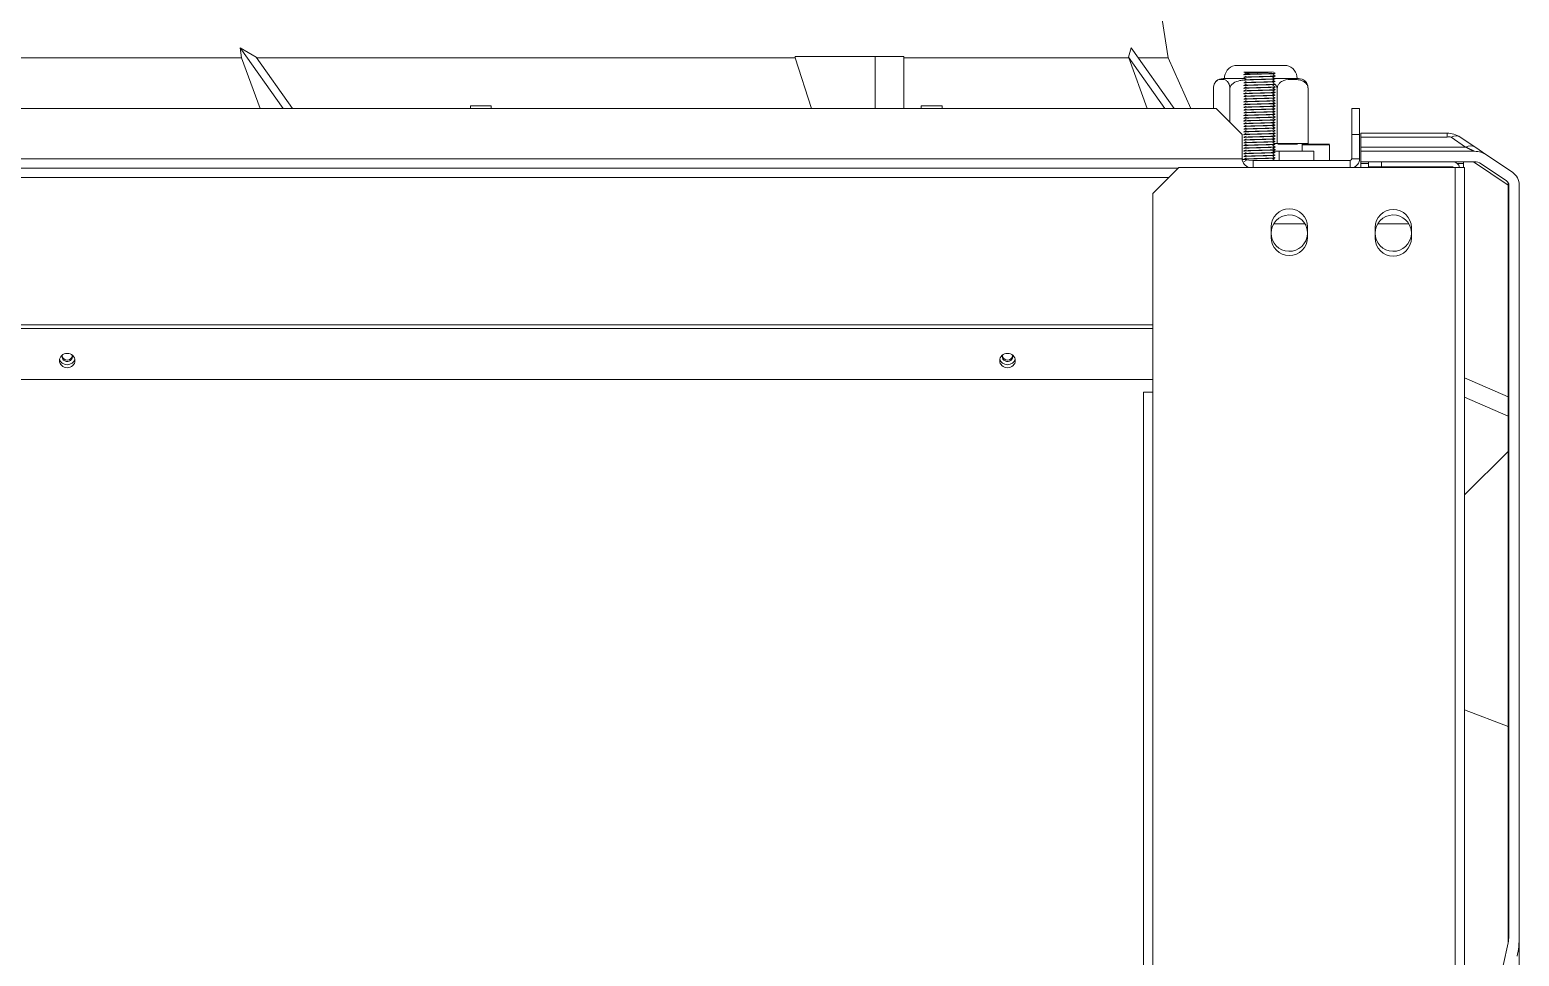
# Model space of a CAD drawing. Header units: millimetres. Extents: x 113490 to 142599, y -20467 to 115.
# Drawn here: x 138782 to 139355, y -6457 to -6100 of the extents above; entities that cross this region are included whole.
import ezdxf

# ---------------------------------------------------------------- set-up
doc = ezdxf.new("R2010")
doc.units = ezdxf.units.MM
doc.layers.add('DV2_0', color=7, linetype='Continuous')

msp = doc.modelspace()

# ---------------------------------------------------------------- linework, layer by layer
at = {"layer": 'DV2_0', "color": 7, "linetype": 'Continuous', "lineweight": 15}
for p, q in [((139219.84, -6110.72), (139216.04, -6085.69)), ((138863.18, -6110.72), (138637.9, -6110.72)), ((138862.69, -6106.81), (138868.78, -6110.43)), ((138862.69, -6106.81), (138863.18, -6110.72)), ((138879.21, -6130.18), (138862.69, -6106.81)), ((138863.18, -6110.72), (138870.38, -6130.18)), ((138882.75, -6130.18), (138868.78, -6110.43)), ((139076.29, -6110.72), (138868.82, -6110.72)), ((139076.24, -6110.18), (139076.29, -6110.72)), ((139076.24, -6110.18), (139107.07, -6110.18)), ((139076.29, -6110.72), (139082.59, -6130.18)), ((139107.07, -6110.18), (139118.09, -6110.18)), ((139107.07, -6110.18), (139107.07, -6130.18)), ((139118.09, -6110.18), (139118.09, -6130.18)), ((139204.69, -6110.72), (139118.09, -6110.72)), ((139204.66, -6110.43), (139205.64, -6106.81)), ((139204.69, -6110.72), (139204.66, -6110.43)), ((139204.66, -6110.43), (139218.62, -6130.18)), ((139211.84, -6130.18), (139204.69, -6110.72)), ((139205.64, -6106.81), (139222.16, -6130.18)), ((139219.84, -6110.72), (139208.4, -6110.72)), ((139228.6, -6130.18), (139219.84, -6110.72)), ((139245.54, -6113.68), (139265.54, -6113.68)), ((139249.04, -6116.17), (139249.44, -6116.4)), ((139249.04, -6117.16), (139249.04, -6117.21)), ((139259.96, -6116.18), (139249.07, -6116.18)), ((139249.44, -6116.4), (139249.9, -6116.66)), ((139261.03, -6116.63), (139260.17, -6116.13)), ((139261.03, -6117.68), (139260.17, -6117.18)), ((139261.04, -6117.73), (139261.04, -6117.68)), ((139237.32, -6122.68), (139237.32, -6130.18)), ((139241.04, -6118.68), (139249.64, -6118.68)), ((139243.64, -6122.68), (139243.64, -6135.43)), ((139249.04, -6118.21), (139249.04, -6118.26)), ((139249.91, -6118.75), (139249.04, -6119.25)), ((139249.04, -6119.26), (139249.04, -6119.31)), ((139249.04, -6120.31), (139249.04, -6120.36)), ((139249.04, -6121.36), (139249.04, -6121.41)), ((139249.04, -6122.41), (139249.04, -6122.46)), ((139249.91, -6122.95), (139249.04, -6123.45)), ((139249.04, -6123.46), (139249.04, -6123.51)), ((139260.17, -6119.29), (139261.03, -6118.79)), ((139260.17, -6120.34), (139261.03, -6119.84)), ((139261.03, -6120.83), (139260.17, -6120.33)), ((139261.03, -6121.88), (139260.17, -6121.38)), ((139260.98, -6118.68), (139270.04, -6118.68)), ((139261.04, -6118.78), (139261.04, -6118.73)), ((139261.04, -6119.83), (139261.04, -6119.78)), ((139261.04, -6120.88), (139261.04, -6120.83)), ((139261.04, -6121.93), (139261.04, -6121.88)), ((139261.04, -6122.98), (139261.04, -6122.93)), ((139261.86, -6122.68), (139261.86, -6143.68)), ((139273.76, -6122.68), (139273.76, -6143.68)), ((138951.27, -6129.18), (138959.27, -6129.18)), ((138951.27, -6129.18), (138951.27, -6130.18)), ((138959.27, -6130.18), (138959.27, -6129.18)), ((139124.84, -6129.18), (139132.84, -6129.18)), ((139124.84, -6129.18), (139124.84, -6130.18)), ((139132.84, -6130.18), (139132.84, -6129.18)), ((139249.91, -6124), (139249.04, -6124.5)), ((139249.04, -6124.51), (139249.04, -6124.56)), ((139249.04, -6125.56), (139249.04, -6125.61)), ((139249.04, -6126.61), (139249.04, -6126.66)), ((139249.91, -6127.15), (139249.04, -6127.65)), ((139249.04, -6127.66), (139249.04, -6127.71)), ((139249.91, -6128.2), (139249.04, -6128.7)), ((139249.04, -6128.71), (139249.04, -6128.76)), ((139260.17, -6125.59), (139261.03, -6125.09)), ((139261.04, -6126.08), (139260.17, -6125.58)), ((139260.17, -6126.64), (139261.03, -6126.14)), ((139261.04, -6124.03), (139261.04, -6123.98)), ((139261.04, -6125.08), (139261.04, -6125.03)), ((139261.04, -6126.13), (139261.04, -6126.08)), ((139261.04, -6127.18), (139261.04, -6127.13)), ((139261.04, -6128.23), (139261.04, -6128.18)), ((139261.04, -6129.28), (139261.04, -6129.23)), ((139238.39, -6130.18), (137247.81, -6130.18)), ((139248.39, -6140.18), (139238.39, -6130.18)), ((139249.04, -6129.76), (139249.04, -6129.81)), ((139249.04, -6130.81), (139249.04, -6130.86)), ((139249.91, -6131.35), (139249.04, -6131.85)), ((139249.04, -6131.86), (139249.04, -6131.91)), ((139249.91, -6132.4), (139249.04, -6132.9)), ((139249.04, -6132.91), (139249.04, -6132.96)), ((139249.04, -6133.96), (139249.04, -6134.01)), ((139249.04, -6135.01), (139249.04, -6135.06)), ((139261.04, -6130.28), (139260.17, -6129.78)), ((139261.03, -6131.33), (139260.17, -6130.83)), ((139260.17, -6132.94), (139261.03, -6132.44)), ((139260.17, -6133.99), (139261.03, -6133.49)), ((139261.03, -6134.48), (139260.17, -6133.98)), ((139261.03, -6135.53), (139260.17, -6135.03)), ((139261.04, -6130.33), (139261.04, -6130.28)), ((139261.04, -6131.38), (139261.04, -6131.33)), ((139261.04, -6132.43), (139261.04, -6132.38)), ((139261.04, -6133.48), (139261.04, -6133.43)), ((139261.04, -6134.53), (139261.04, -6134.48)), ((139290.54, -6130.18), (139293.54, -6130.18)), ((139290.54, -6140.18), (139290.54, -6130.18)), ((139293.54, -6130.18), (139293.54, -6140.18)), ((139248.39, -6149.58), (139248.39, -6140.18)), ((139249.04, -6136.06), (139249.04, -6136.11)), ((139249.91, -6136.6), (139249.04, -6137.1)), ((139249.04, -6137.11), (139249.04, -6137.16)), ((139249.04, -6138.16), (139249.04, -6138.21)), ((139249.04, -6139.21), (139249.04, -6139.26)), ((139249.04, -6140.26), (139249.04, -6140.31)), ((139249.91, -6140.8), (139249.04, -6141.3)), ((139261.03, -6138.68), (139260.17, -6138.18)), ((139261.03, -6139.73), (139260.17, -6139.23)), ((139260.17, -6140.29), (139261.03, -6139.79)), ((139260.17, -6141.34), (139261.03, -6140.84)), ((139261.04, -6135.58), (139261.04, -6135.53)), ((139261.04, -6136.63), (139261.04, -6136.58)), ((139261.04, -6137.68), (139261.04, -6137.63)), ((139261.04, -6138.73), (139261.04, -6138.68)), ((139261.04, -6139.78), (139261.04, -6139.73)), ((139261.04, -6140.83), (139261.04, -6140.78)), ((139290.54, -6140.18), (139290.54, -6149.58)), ((139293.54, -6140.18), (139290.54, -6140.18)), ((139293.54, -6140.18), (139293.54, -6149.58)), ((139294.04, -6139.68), (139327.29, -6139.68)), ((139294.04, -6139.68), (139294.04, -6141.18)), ((139249.04, -6141.31), (139249.04, -6141.36)), ((139249.91, -6141.85), (139249.04, -6142.35)), ((139249.04, -6142.36), (139249.04, -6142.41)), ((139249.04, -6143.41), (139249.04, -6143.46)), ((139249.04, -6144.46), (139249.04, -6144.51)), ((139249.91, -6145), (139249.04, -6145.5)), ((139249.04, -6145.51), (139249.04, -6145.56)), ((139249.91, -6146.05), (139249.04, -6146.55)), ((139249.04, -6146.56), (139249.04, -6146.61)), ((139261.04, -6143.93), (139260.17, -6143.43)), ((139262.64, -6146.68), (139260.34, -6146.68)), ((139261.86, -6143.68), (139260.6, -6143.68)), ((139261.04, -6141.88), (139261.04, -6141.83)), ((139261.04, -6142.93), (139261.04, -6142.88)), ((139261.04, -6143.98), (139261.04, -6143.93)), ((139261.04, -6145.03), (139261.04, -6144.98)), ((139261.04, -6146.08), (139261.04, -6146.03)), ((139273.76, -6143.68), (139261.86, -6143.68)), ((139276.01, -6146.68), (139262.64, -6146.68)), ((139262.64, -6150.18), (139262.64, -6146.68)), ((139271.54, -6146.68), (139271.54, -6143.68)), ((139282.04, -6143.99), (139271.54, -6143.89)), ((139282.04, -6144.16), (139271.54, -6144.16)), ((139276.01, -6150.18), (139276.01, -6146.68)), ((139282.04, -6150.18), (139282.04, -6144.16)), ((139294.04, -6145.05), (139294.04, -6141.18)), ((139294.04, -6145.05), (139294.04, -6146.68)), ((139294.04, -6146.68), (139337.8, -6146.68)), ((139294.04, -6150.68), (139294.04, -6146.68)), ((139332.32, -6141.22), (139337.91, -6144.99)), ((139337.91, -6144.99), (139342.58, -6148.14)), ((139249.04, -6147.61), (139249.04, -6147.66)), ((139249.04, -6148.66), (139249.04, -6148.71)), ((139249.91, -6149.2), (139249.04, -6149.7)), ((139249.04, -6149.71), (139249.04, -6149.76)), ((139249.91, -6150.25), (139249.04, -6150.75)), ((139252.62, -6152.97), (139252.62, -6150.18)), ((139252.62, -6150.18), (139289.94, -6150.18)), ((139260.17, -6147.64), (139261.03, -6147.14)), ((139261.04, -6148.13), (139260.17, -6147.63)), ((139260.17, -6148.69), (139261.03, -6148.19)), ((139261.03, -6149.18), (139260.17, -6148.68)), ((139261.04, -6147.13), (139261.04, -6147.08)), ((139261.04, -6148.18), (139261.04, -6148.13)), ((139261.04, -6149.23), (139261.04, -6149.18)), ((139289.94, -6152.97), (139289.94, -6150.18)), ((139294.04, -6150.68), (139337.8, -6150.68)), ((139294.04, -6151.33), (139294.04, -6150.68)), ((139294.04, -6152.97), (139294.04, -6151.33)), ((139297.04, -6152.68), (139297.04, -6150.68)), ((139302.04, -6150.68), (139302.04, -6152.68)), ((139333.59, -6152.97), (139333.59, -6150.68)), ((139340.35, -6151.46), (139350.16, -6158.07)), ((139342.58, -6148.14), (139352.39, -6154.76)), ((139223.82, -6153.18), (137206.24, -6153.18)), ((139214.03, -6162.97), (139224.03, -6152.97)), ((139224.03, -6152.97), (139330.43, -6152.97)), ((139302.04, -6152.68), (139297.04, -6152.68)), ((139302.04, -6152.68), (139329.44, -6152.68)), ((139330.43, -6152.97), (139334.03, -6152.97)), ((139334.03, -8325.97), (139334.03, -6152.97)), ((139214.03, -6239.37), (139214.03, -6162.97)), ((139351.04, -6159.73), (139351.04, -6448.75)), ((139355.04, -6159.73), (139355.04, -6448.75)), ((139272.57, -6174.63), (139260.51, -6174.63)), ((139312.57, -6174.63), (139300.51, -6174.63)), ((139259.53, -6175.78), (139259.53, -6179.78)), ((139273.53, -6179.78), (139273.53, -6175.78)), ((139299.53, -6176.04), (139299.53, -6180.04)), ((139313.53, -6180.04), (139313.53, -6176.04)), ((139214.03, -6234.47), (137216.03, -6234.47)), ((139210.43, -6239.37), (139210.43, -7287.37)), ((139214.03, -6239.37), (139210.43, -6239.37)), ((139350.77, -6248.58), (139350.84, -6241.13)), ((139334.03, -6278.9), (139350.74, -6262.18)), ((139334.03, -6278.9), (139350.74, -6262.18)), ((139350.96, -6261.86), (139350.74, -6262.19)), ((139355.04, -6448.75), (139355.04, -7230.65)), ((139350.77, -6451.33), (139334.03, -6526.32))]:
    msp.add_line(p, q, dxfattribs=at)
at = {"layer": 'DV2_0', "color": 7, "linetype": 'Continuous', "lineweight": 20}
for p, q in [((139327.29, -6141.18), (139327.29, -6139.68)), ((139294.04, -6141.18), (139327.29, -6141.18)), ((139334.42, -6145.05), (139294.04, -6145.05)), ((139328.83, -6141.28), (139334.42, -6145.05)), ((137237.81, -6149.58), (139248.39, -6149.58)), ((139290.54, -6149.58), (139293.54, -6149.58)), ((139297.04, -6151.33), (139294.04, -6151.33)), ((139333.59, -6151.33), (139331.16, -6151.33)), ((139333.56, -6150.75), (139333.46, -6150.68)), ((139350.84, -6159.73), (139337.41, -6150.68)), ((139220.22, -6156.78), (137209.84, -6156.78)), ((139330.43, -8325.97), (139330.43, -6152.97)), ((139351.04, -6159.73), (139350.84, -6159.73)), ((139350.84, -6241.13), (139350.84, -6159.73)), ((139214.03, -6213.46), (137216.03, -6213.46)), ((139214.03, -6214.85), (137216.03, -6214.85)), ((139334.03, -6233.89), (139350.84, -6241.13)), ((139214.03, -7287.37), (139214.03, -6239.37)), ((139350.77, -6248.58), (139334.03, -6241.37)), ((139351.04, -6241.13), (139350.84, -6241.13)), ((139350.77, -6262.15), (139350.77, -6248.58)), ((139350.74, -6368.07), (139350.74, -6262.18)), ((139334.03, -6361.61), (139350.74, -6368.07)), ((139350.74, -6451.45), (139350.74, -6368.07))]:
    msp.add_line(p, q, dxfattribs=at)
at = {"layer": 'DV2_0', "color": 7, "linetype": 'Continuous', "lineweight": 15}
for centre, radius, start, end in [((139246.54, -6118.58), 5, 101.52507, 181.15531), ((139264.54, -6118.58), 5, 358.84469, 78.47493), ((139241.04, -6122.68), 4, 90, 130.4154), ((139270.04, -6122.68), 4, 49.69034, 90), ((139327.29, -6148.68), 9, 56, 90), ((139327.29, -6148.68), 9, 56, 90), ((139263.44, -6491.18), 347.27, 88.96114, 90.22313), ((139337.8, -6155.23), 8.55, 56, 90), ((139289.94, -6149.58), 0.6, 270, 0), ((139289.94, -6149.58), 3.6, 289.66601, 0), ((139329.44, -6153.28), 2.6, 6.84742, 90), ((139337.8, -6155.23), 4.55, 56, 90), ((139329.44, -6153.28), 0.6, 31.10744, 90), ((139349.04, -6159.73), 2, 0, 56), ((139349.04, -6159.73), 6, 0, 56), ((139266.53, -6175.78), 7, 0, 180), ((139306.53, -6176.04), 7, 0, 180), ((139266.54, -6178.18), 7, 3.06295, 356.93705), ((139306.54, -6178.18), 7, 3.06327, 356.93673), ((139266.53, -6179.78), 7, 180, 0), ((139306.53, -6180.04), 7, 180, 0), ((139350.04, -6261.47), 1, 315, 0), ((139350.04, -6261.47), 1, 348.99228, 0.00094)]:
    msp.add_arc(centre, radius, start, end, dxfattribs=at)
at = {"layer": 'DV2_0', "color": 7, "linetype": 'Continuous', "lineweight": 20}
msp.add_arc((139327.9, -6143.74), 2.63, 69.32869, 103.48784, dxfattribs=at)
at = {"layer": 'DV2_0', "color": 7, "linetype": 'Continuous', "lineweight": 15}
for centre, major_axis, ratio, start_param, end_param in [((139328.83, -6146.39), (-3.49, -5.17), 0.624033, 3.141593, 3.965842), ((139334.42, -6150.16), (-3.49, -5.17), 0.624033, 3.141593, 3.965842), ((139252.62, -6149.58), (4.23, 0), 0.141883, 3.141593, 4.712389), ((139252.62, -6149.58), (4.23, 0), 0.8513, 3.141593, 4.369152), ((138796.04, -6226.07), (3, 0), 0.922201, 3.352827, 6.071951), ((138796.04, -6225.74), (2, 0), 0.922201, 2.791629, 6.283185), ((138796.04, -6225.2), (2, 0), 0.922201, 3.288892, 6.135886), ((138796.04, -6225.74), (2, 0), 0.922201, 0, 0.343187), ((139158.04, -6226.07), (3, 0), 0.922201, 3.352827, 6.071951), ((139158.04, -6225.74), (2, 0), 0.922201, 2.791629, 6.283185), ((139158.04, -6225.2), (2, 0), 0.922201, 3.288892, 6.135886), ((139158.04, -6225.74), (2, 0), 0.922201, 0, 0.343187), ((139349.04, -6448.75), (0, -5.17), 0.386711, 1.047198, 1.570796), ((139349.04, -6448.75), (0, -15.52), 0.386711, 1.047198, 1.570796)]:
    msp.add_ellipse(centre, major_axis=major_axis, ratio=ratio, start_param=start_param, end_param=end_param, dxfattribs=at)
at = {"layer": 'DV2_0', "color": 7, "linetype": 'Continuous', "lineweight": 20}
for centre, major_axis, ratio, start_param, end_param in [((139349.04, -6159.73), (1.12, 1.66), 0.862822, 5.239454, 6.283185), ((139349.04, -6248.19), (2, 0), 0.386711, 5.759587, 6.283185), ((139350.04, -6368.35), (-1, 0), 0.386711, 3.141593, 3.926991)]:
    msp.add_ellipse(centre, major_axis=major_axis, ratio=ratio, start_param=start_param, end_param=end_param, dxfattribs=at)
at = {"layer": 'DV2_0', "color": 7, "linetype": 'Continuous', "lineweight": 15}
for centre in [(138796.04, -6227.23), (139158.04, -6227.23)]:
    msp.add_ellipse(centre, major_axis=(3, 0), ratio=0.922201, dxfattribs=at)
for points, weights, knots in [([(139249.05, -6117.22), (139248.88, -6117.13), (139251.39, -6117.05), (139254.14, -6116.97), (139257.34, -6116.88), (139260.54, -6116.79), (139260.99, -6116.7), (139261.01, -6116.7), (139261.03, -6116.69)], [0.981023741869, 0.876301769548, 1, 0.866025403784, 1, 0.866025403784, 1, 0.991068440336, 0.983327744616], [0.97307593, 0.97307593, 0.97307593, 0.97727273, 0.97727273, 0.98181818, 0.98181818, 0.98636364, 0.98636364, 0.98666666, 0.98666666, 0.98666666]), ([(139249.05, -6118.27), (139248.82, -6118.19), (139251.39, -6118.1), (139254.14, -6118.02), (139257.34, -6117.93), (139260.54, -6117.84), (139260.99, -6117.75), (139261.02, -6117.75), (139261.03, -6117.74)], [0.985354788078, 0.873799063844, 1, 0.866025403784, 1, 0.866025403784, 1, 0.989077344865, 0.979935689988], [0.94571829, 0.94571829, 0.94571829, 0.95, 0.95, 0.95454545, 0.95454545, 0.95909091, 0.95909091, 0.95946149, 0.95946149, 0.95946149]), ([(139249.05, -6117.15), (139249.22, -6117.07), (139251.39, -6117), (139254.14, -6116.92), (139257.34, -6116.83), (139260.54, -6116.74), (139260.99, -6116.65), (139261.05, -6116.64), (139261.03, -6116.63)], [0.958733248429, 0.891504269997, 1, 0.866025403784, 1, 0.866025403784, 1, 0.978064350667, 0.963311745362], [0.97557799, 0.97557799, 0.97557799, 0.979166, 0.979166, 0.98359662, 0.98359662, 0.98802723, 0.98802723, 0.98875266, 0.98875266, 0.98875266]), ([(139249.05, -6118.2), (139249.19, -6118.12), (139251.39, -6118.05), (139254.14, -6117.97), (139257.34, -6117.88), (139260.54, -6117.79), (139260.99, -6117.7), (139261.06, -6117.69), (139261.03, -6117.68)], [0.960741831868, 0.889913983861, 1, 0.866025403784, 1, 0.866025403784, 1, 0.975613279452, 0.96010454258], [0.9489417, 0.9489417, 0.9489417, 0.95258231, 0.95258231, 0.95701293, 0.95701293, 0.96144354, 0.96144354, 0.96225002, 0.96225002, 0.96225002]), ([(139249.91, -6116.67), (139249.78, -6116.58), (139251.91, -6116.5), (139254.27, -6116.42), (139257, -6116.33), (139259.26, -6116.26), (139259.96, -6116.18)], [0.979709491335, 0.877083355793, 1, 0.866025403784, 1, 0.886847543423, 0.964828014894], [0.98760552, 0.98760552, 0.98760552, 0.99172257, 0.99172257, 0.99621, 0.99621, 1, 1, 1]), ([(139249.04, -6119.25), (139249.14, -6119.18), (139251.39, -6119.1), (139254.14, -6119.02), (139257.34, -6118.93), (139260.54, -6118.84), (139260.99, -6118.75), (139261.06, -6118.74), (139261.03, -6118.72)], [0.96362077099, 0.887731890844, 1, 0.866025403784, 1, 0.866025403784, 1, 0.975275627341, 0.959676784755], [0.92228585, 0.92228585, 0.92228585, 0.92599862, 0.92599862, 0.93042923, 0.93042923, 0.93485985, 0.93485985, 0.9356775, 0.9356775, 0.9356775]), ([(139249.04, -6120.3), (139249.18, -6120.22), (139251.39, -6120.15), (139254.14, -6120.07), (139257.34, -6119.98), (139260.54, -6119.89), (139260.99, -6119.8), (139261.05, -6119.79), (139261.03, -6119.78)], [0.96099101927, 0.889720763997, 1, 0.866025403784, 1, 0.866025403784, 1, 0.978249308897, 0.963561039728], [0.89576793, 0.89576793, 0.89576793, 0.89941493, 0.89941493, 0.90384554, 0.90384554, 0.90827616, 0.90827616, 0.90899546, 0.90899546, 0.90899546]), ([(139249.05, -6120.37), (139248.86, -6120.29), (139251.39, -6120.2), (139254.14, -6120.12), (139257.34, -6120.03), (139260.54, -6119.94), (139260.99, -6119.85), (139261.02, -6119.85), (139261.03, -6119.84)], [0.982557147762, 0.875403253317, 1, 0.866025403784, 1, 0.866025403784, 1, 0.988539118275, 0.979039083062], [0.89122726, 0.89122726, 0.89122726, 0.89545455, 0.89545455, 0.9, 0.9, 0.90454545, 0.90454545, 0.9049343, 0.9049343, 0.9049343]), ([(139249.04, -6121.42), (139248.91, -6121.33), (139251.39, -6121.25), (139254.14, -6121.17), (139257.34, -6121.08), (139260.27, -6121), (139260.91, -6120.92)], [0.978800419938, 0.877630434709, 1, 0.866025403784, 1, 0.875816503798, 0.981848901722], [0.8640301, 0.8640301, 0.8640301, 0.86818182, 0.86818182, 0.87272727, 0.87272727, 0.87694054, 0.87694054, 0.87694054]), ([(139249.04, -6122.47), (139248.92, -6122.38), (139251.39, -6122.3), (139254.14, -6122.22), (139257.34, -6122.13), (139260.54, -6122.04), (139260.99, -6121.95), (139261.01, -6121.95), (139261.02, -6121.95)], [0.97773006412, 0.878281583923, 1, 0.866025403784, 1, 0.866025403784, 1, 0.992190992635, 0.985292316001], [0.83677946, 0.83677946, 0.83677946, 0.84090909, 0.84090909, 0.84545455, 0.84545455, 0.85, 0.85, 0.85026494, 0.85026494, 0.85026494]), ([(139249.04, -6123.45), (139249.14, -6123.38), (139251.39, -6123.3), (139254.14, -6123.22), (139257.34, -6123.13), (139260.54, -6123.04), (139260.99, -6122.95), (139261.06, -6122.94), (139261.03, -6122.92)], [0.963528278106, 0.887800358436, 1, 0.866025403784, 1, 0.866025403784, 1, 0.975170849879, 0.95954473844], [0.81595334, 0.81595334, 0.81595334, 0.81966385, 0.81966385, 0.82409446, 0.82409446, 0.82852508, 0.82852508, 0.82934619, 0.82934619, 0.82934619]), ([(139249.04, -6123.52), (139248.91, -6123.43), (139251.39, -6123.35), (139254.14, -6123.27), (139257.34, -6123.18), (139260.21, -6123.1), (139260.89, -6123.02)], [0.978572191393, 0.877768633389, 1, 0.866025403784, 1, 0.877814471071, 0.978496618573], [0.80948933, 0.80948933, 0.80948933, 0.81363636, 0.81363636, 0.81818182, 0.81818182, 0.8223273, 0.8223273, 0.8223273]), ([(139249.05, -6121.35), (139249.22, -6121.27), (139251.39, -6121.2), (139254.14, -6121.12), (139257.34, -6121.03), (139260.54, -6120.94), (139260.99, -6120.85), (139261.05, -6120.84), (139261.03, -6120.83)], [0.958902389777, 0.891368011471, 1, 0.866025403784, 1, 0.866025403784, 1, 0.97862403212, 0.96406923804], [0.86923871, 0.86923871, 0.86923871, 0.87283123, 0.87283123, 0.87726185, 0.87726185, 0.88169246, 0.88169246, 0.88239938, 0.88239938, 0.88239938]), ([(139249.05, -6122.4), (139249.21, -6122.32), (139251.39, -6122.25), (139254.14, -6122.17), (139257.34, -6122.08), (139260.54, -6121.99), (139260.99, -6121.9), (139261.06, -6121.89), (139261.03, -6121.88)], [0.959674420954, 0.890751649813, 1, 0.866025403784, 1, 0.866025403784, 1, 0.976071131861, 0.960690014513], [0.84263464, 0.84263464, 0.84263464, 0.84624754, 0.84624754, 0.85067816, 0.85067816, 0.85510877, 0.85510877, 0.85590011, 0.85590011, 0.85590011]), ([(139249.06, -6119.3), (139249.26, -6119.22), (139251.39, -6119.15), (139254.14, -6119.07), (139257.34, -6118.98), (139260.54, -6118.89), (139260.99, -6118.8), (139261.02, -6118.8), (139261.03, -6118.79)], [0.956649794821, 0.893220931506, 1, 0.866025403784, 1, 0.866025403784, 1, 0.988298780898, 0.978641509415], [0.9191045, 0.9191045, 0.9191045, 0.92272727, 0.92272727, 0.92727273, 0.92727273, 0.93181818, 0.93181818, 0.93221518, 0.93221518, 0.93221518]), ([(139249.04, -6124.5), (139249.17, -6124.43), (139251.39, -6124.35), (139254.14, -6124.27), (139257.34, -6124.18), (139260.54, -6124.09), (139260.99, -6124), (139261.05, -6123.99), (139261.03, -6123.98)], [0.961899223726, 0.889023725439, 1, 0.866025403784, 1, 0.866025403784, 1, 0.977330969723, 0.962333318174], [0.78941011, 0.78941011, 0.78941011, 0.79308016, 0.79308016, 0.79751077, 0.79751077, 0.80194139, 0.80194139, 0.80269106, 0.80269106, 0.80269106]), ([(139249.05, -6124.57), (139248.86, -6124.49), (139251.39, -6124.4), (139254.14, -6124.32), (139257.34, -6124.23), (139260.54, -6124.14), (139260.99, -6124.05), (139261.01, -6124.05), (139261.03, -6124.04)], [0.982388332567, 0.875501484802, 1, 0.866025403784, 1, 0.866025403784, 1, 0.990550869517, 0.982434619586], [0.78213968, 0.78213968, 0.78213968, 0.78636364, 0.78636364, 0.79090909, 0.79090909, 0.79545455, 0.79545455, 0.79577513, 0.79577513, 0.79577513]), ([(139249.05, -6125.62), (139248.81, -6125.54), (139251.39, -6125.45), (139254.14, -6125.37), (139257.34, -6125.28), (139260.54, -6125.19), (139260.99, -6125.1), (139261.02, -6125.1), (139261.03, -6125.09)], [0.985845813824, 0.873521968001, 1, 0.866025403784, 1, 0.866025403784, 1, 0.988645200648, 0.979215116459], [0.7547998, 0.7547998, 0.7547998, 0.75909091, 0.75909091, 0.76363636, 0.76363636, 0.76818182, 0.76818182, 0.76856706, 0.76856706, 0.76856706]), ([(139249.05, -6126.67), (139248.82, -6126.59), (139251.39, -6126.5), (139254.14, -6126.42), (139257.34, -6126.33), (139260.54, -6126.24), (139260.99, -6126.15), (139261.02, -6126.15), (139261.03, -6126.14)], [0.985117216521, 0.873933596837, 1, 0.866025403784, 1, 0.866025403784, 1, 0.988269322338, 0.978592896785], [0.72754103, 0.72754103, 0.72754103, 0.73181818, 0.73181818, 0.73636364, 0.73636364, 0.74090909, 0.74090909, 0.74130709, 0.74130709, 0.74130709]), ([(139249.04, -6127.65), (139249.15, -6127.58), (139251.39, -6127.5), (139254.14, -6127.42), (139257.34, -6127.33), (139260.54, -6127.24), (139260.99, -6127.15), (139261.06, -6127.14), (139261.03, -6127.12)], [0.962997850215, 0.888195026032, 1, 0.866025403784, 1, 0.866025403784, 1, 0.975305323306, 0.959714268854], [0.70963163, 0.70963163, 0.70963163, 0.71332908, 0.71332908, 0.71775969, 0.71775969, 0.72219031, 0.72219031, 0.72300698, 0.72300698, 0.72300698]), ([(139249.05, -6127.72), (139248.87, -6127.63), (139251.39, -6127.55), (139254.14, -6127.47), (139257.34, -6127.38), (139260.54, -6127.29), (139260.99, -6127.2), (139261.02, -6127.2), (139261.03, -6127.19)], [0.981502317943, 0.876019821938, 1, 0.866025403784, 1, 0.866025403784, 1, 0.988808324001, 0.979486459372], [0.70033909, 0.70033909, 0.70033909, 0.70454545, 0.70454545, 0.70909091, 0.70909091, 0.71363636, 0.71363636, 0.71401607, 0.71401607, 0.71401607]), ([(139249.04, -6128.7), (139249.15, -6128.63), (139251.39, -6128.55), (139254.14, -6128.47), (139257.34, -6128.38), (139260.54, -6128.29), (139260.99, -6128.2), (139261.06, -6128.19), (139261.03, -6128.18)], [0.962723643701, 0.888400419771, 1, 0.866025403784, 1, 0.866025403784, 1, 0.976336559166, 0.961032291606], [0.68305473, 0.68305473, 0.68305473, 0.68674539, 0.68674539, 0.691176, 0.691176, 0.69560662, 0.69560662, 0.69638918, 0.69638918, 0.69638918]), ([(139249.04, -6128.77), (139248.92, -6128.68), (139251.39, -6128.6), (139254.14, -6128.52), (139257.34, -6128.43), (139260.25, -6128.35), (139260.91, -6128.27)], [0.97816099858, 0.878018498477, 1, 0.866025403784, 1, 0.876523023233, 0.980649849308], [0.67313417, 0.67313417, 0.67313417, 0.67727273, 0.67727273, 0.68181818, 0.68181818, 0.68600748, 0.68600748, 0.68600748]), ([(139249.04, -6129.82), (139248.92, -6129.73), (139251.39, -6129.65), (139254.14, -6129.57), (139257.34, -6129.48), (139260.54, -6129.39), (139260.99, -6129.3), (139261.01, -6129.3), (139261.02, -6129.3)], [0.97773669785, 0.878277524449, 1, 0.866025403784, 1, 0.866025403784, 1, 0.992384050231, 0.985633976419], [0.64587023, 0.64587023, 0.64587023, 0.65, 0.65, 0.65454545, 0.65454545, 0.65909091, 0.65909091, 0.6593493, 0.6593493, 0.6593493]), ([(139249.05, -6125.55), (139249.22, -6125.47), (139251.39, -6125.4), (139254.14, -6125.32), (139257.34, -6125.23), (139260.54, -6125.14), (139260.99, -6125.05), (139261.05, -6125.04), (139261.03, -6125.03)], [0.959041288237, 0.891256448794, 1, 0.866025403784, 1, 0.866025403784, 1, 0.978974024204, 0.964547682528], [0.76290025, 0.76290025, 0.76290025, 0.76649646, 0.76649646, 0.77092708, 0.77092708, 0.77535769, 0.77535769, 0.77605304, 0.77605304, 0.77605304]), ([(139249.05, -6126.6), (139249.22, -6126.52), (139251.39, -6126.45), (139254.14, -6126.37), (139257.34, -6126.28), (139260.54, -6126.19), (139260.99, -6126.1), (139261.06, -6126.09), (139261.03, -6126.08)], [0.959006089549, 0.891284692021, 1, 0.866025403784, 1, 0.866025403784, 1, 0.976699918642, 0.961504266133], [0.73631749, 0.73631749, 0.73631749, 0.73991277, 0.73991277, 0.74434339, 0.74434339, 0.748774, 0.748774, 0.74954455, 0.74954455, 0.74954455]), ([(139249.05, -6129.75), (139249.21, -6129.67), (139251.39, -6129.6), (139254.14, -6129.52), (139257.34, -6129.43), (139260.54, -6129.34), (139260.99, -6129.25), (139261.05, -6129.24), (139261.03, -6129.23)], [0.959478114394, 0.890907518402, 1, 0.866025403784, 1, 0.866025403784, 1, 0.979048937164, 0.964650564858], [0.65655394, 0.65655394, 0.65655394, 0.66016169, 0.66016169, 0.66459231, 0.66459231, 0.66902293, 0.66902293, 0.66971579, 0.66971579, 0.66971579]), ([(139249.04, -6130.87), (139248.9, -6130.78), (139251.39, -6130.7), (139254.14, -6130.62), (139257.34, -6130.53), (139260.54, -6130.44), (139260.99, -6130.35), (139261.01, -6130.35), (139261.02, -6130.35)], [0.979238461191, 0.877366150172, 1, 0.866025403784, 1, 0.866025403784, 1, 0.991859923811, 0.984709002913], [0.61856658, 0.61856658, 0.61856658, 0.62272727, 0.62272727, 0.62727273, 0.62727273, 0.63181818, 0.63181818, 0.63209436, 0.63209436, 0.63209436]), ([(139249.04, -6131.85), (139249.17, -6131.78), (139251.39, -6131.7), (139254.14, -6131.62), (139257.34, -6131.53), (139260.54, -6131.44), (139260.99, -6131.35), (139261.06, -6131.34), (139261.03, -6131.32)], [0.962022638536, 0.888929856316, 1, 0.866025403784, 1, 0.866025403784, 1, 0.975378618713, 0.95980689958], [0.60332116, 0.60332116, 0.60332116, 0.60699431, 0.60699431, 0.61142492, 0.61142492, 0.61585554, 0.61585554, 0.61666978, 0.61666978, 0.61666978]), ([(139249.05, -6131.92), (139248.84, -6131.84), (139251.39, -6131.75), (139254.14, -6131.67), (139257.34, -6131.58), (139260.54, -6131.49), (139260.99, -6131.4), (139261.02, -6131.4), (139261.03, -6131.39)], [0.983681445797, 0.87475326272, 1, 0.866025403784, 1, 0.866025403784, 1, 0.990009434446, 0.981508873757], [0.59120521, 0.59120521, 0.59120521, 0.59545455, 0.59545455, 0.6, 0.6, 0.60454545, 0.60454545, 0.60488441, 0.60488441, 0.60488441]), ([(139249.04, -6132.9), (139249.14, -6132.83), (139251.39, -6132.75), (139254.14, -6132.67), (139257.34, -6132.58), (139260.54, -6132.49), (139260.99, -6132.4), (139261.06, -6132.39), (139261.03, -6132.38)], [0.963334946089, 0.887943807838, 1, 0.866025403784, 1, 0.866025403784, 1, 0.975650004674, 0.96015127353], [0.57670486, 0.57670486, 0.57670486, 0.58041062, 0.58041062, 0.58484123, 0.58484123, 0.58927185, 0.58927185, 0.59007712, 0.59007712, 0.59007712]), ([(139249.05, -6132.97), (139248.81, -6132.89), (139251.39, -6132.8), (139254.14, -6132.72), (139257.34, -6132.63), (139260.54, -6132.54), (139260.99, -6132.45), (139261.02, -6132.45), (139261.03, -6132.44)], [0.986033034465, 0.873416654844, 1, 0.866025403784, 1, 0.866025403784, 1, 0.988446642031, 0.97888590183], [0.56388713, 0.56388713, 0.56388713, 0.56818182, 0.56818182, 0.57272727, 0.57272727, 0.57727273, 0.57727273, 0.57766471, 0.57766471, 0.57766471]), ([(139249.05, -6134.02), (139248.83, -6133.94), (139251.39, -6133.85), (139254.14, -6133.77), (139257.34, -6133.68), (139260.54, -6133.59), (139260.99, -6133.5), (139261.02, -6133.5), (139261.03, -6133.49)], [0.984306645513, 0.874394934172, 1, 0.866025403784, 1, 0.866025403784, 1, 0.98829316587, 0.978632241475], [0.5366476, 0.5366476, 0.5366476, 0.54090909, 0.54090909, 0.54545455, 0.54545455, 0.55, 0.55, 0.55039719, 0.55039719, 0.55039719]), ([(139249.04, -6135.07), (139248.89, -6134.98), (139251.39, -6134.9), (139254.14, -6134.82), (139257.34, -6134.73), (139260.54, -6134.64), (139260.99, -6134.55), (139261.02, -6134.55), (139261.03, -6134.54)], [0.980457929149, 0.87663693066, 1, 0.866025403784, 1, 0.866025403784, 1, 0.989183027966, 0.980112758476], [0.50945093, 0.50945093, 0.50945093, 0.51363636, 0.51363636, 0.51818182, 0.51818182, 0.52272727, 0.52272727, 0.52309427, 0.52309427, 0.52309427]), ([(139249.05, -6130.8), (139249.22, -6130.72), (139251.39, -6130.65), (139254.14, -6130.57), (139257.34, -6130.48), (139260.54, -6130.39), (139260.99, -6130.3), (139261.05, -6130.29), (139261.03, -6130.28)], [0.958709062654, 0.891523790378, 1, 0.866025403784, 1, 0.866025403784, 1, 0.977407509722, 0.962434682147], [0.62999063, 0.62999063, 0.62999063, 0.633578, 0.633578, 0.63800862, 0.63800862, 0.64243923, 0.64243923, 0.64318638, 0.64318638, 0.64318638]), ([(139249.05, -6133.95), (139249.2, -6133.87), (139251.39, -6133.8), (139254.14, -6133.72), (139257.34, -6133.63), (139260.54, -6133.54), (139260.99, -6133.45), (139261.05, -6133.44), (139261.03, -6133.43)], [0.960164180593, 0.890365261197, 1, 0.866025403784, 1, 0.866025403784, 1, 0.978805586342, 0.964316968902], [0.55020124, 0.55020124, 0.55020124, 0.55382692, 0.55382692, 0.55825754, 0.55825754, 0.56268816, 0.56268816, 0.56338907, 0.56338907, 0.56338907]), ([(139249.05, -6135), (139249.22, -6134.92), (139251.39, -6134.85), (139254.14, -6134.77), (139257.34, -6134.68), (139260.54, -6134.59), (139260.99, -6134.5), (139261.05, -6134.49), (139261.03, -6134.48)], [0.958739442823, 0.891499271968, 1, 0.866025403784, 1, 0.866025403784, 1, 0.978088062279, 0.963343647778], [0.52365505, 0.52365505, 0.52365505, 0.52724323, 0.52724323, 0.53167385, 0.53167385, 0.53610446, 0.53610446, 0.5368291, 0.5368291, 0.5368291]), ([(139249.04, -6136.12), (139248.92, -6136.03), (139251.39, -6135.95), (139254.14, -6135.87), (139257.34, -6135.78), (139260.54, -6135.69), (139260.99, -6135.6), (139261.01, -6135.6), (139261.02, -6135.59)], [0.977957938769, 0.878142309318, 1, 0.866025403784, 1, 0.866025403784, 1, 0.991454269345, 0.983998738094], [0.48222928, 0.48222928, 0.48222928, 0.48636364, 0.48636364, 0.49090909, 0.49090909, 0.49545455, 0.49545455, 0.49574448, 0.49574448, 0.49574448]), ([(139249.04, -6137.1), (139249.14, -6137.03), (139251.39, -6136.95), (139254.14, -6136.87), (139257.34, -6136.78), (139260.54, -6136.69), (139260.99, -6136.6), (139261.06, -6136.59), (139261.03, -6136.57)], [0.963624806574, 0.887728905872, 1, 0.866025403784, 1, 0.866025403784, 1, 0.975266537282, 0.959665315978], [0.47036298, 0.47036298, 0.47036298, 0.47407585, 0.47407585, 0.47850646, 0.47850646, 0.48293708, 0.48293708, 0.48375503, 0.48375503, 0.48375503]), ([(139249.04, -6137.17), (139248.92, -6137.08), (139251.39, -6137), (139254.14, -6136.92), (139257.34, -6136.83), (139260.54, -6136.74), (139260.99, -6136.65), (139261.01, -6136.65), (139261.02, -6136.65)], [0.977875227019, 0.878192820968, 1, 0.866025403784, 1, 0.866025403784, 1, 0.992430974612, 0.985717188156], [0.45495827, 0.45495827, 0.45495827, 0.45909091, 0.45909091, 0.46363636, 0.46363636, 0.46818182, 0.46818182, 0.46843862, 0.46843862, 0.46843862]), ([(139249.04, -6138.15), (139249.18, -6138.07), (139251.39, -6138), (139254.14, -6137.92), (139257.34, -6137.83), (139260.54, -6137.74), (139260.99, -6137.65), (139261.05, -6137.64), (139261.03, -6137.63)], [0.961024833753, 0.889694610665, 1, 0.866025403784, 1, 0.866025403784, 1, 0.978221247481, 0.963523151664], [0.44384429, 0.44384429, 0.44384429, 0.44749216, 0.44749216, 0.45192277, 0.45192277, 0.45635339, 0.45635339, 0.45707362, 0.45707362, 0.45707362]), ([(139249.04, -6138.22), (139248.89, -6138.13), (139251.39, -6138.05), (139254.14, -6137.97), (139257.34, -6137.88), (139260.23, -6137.8), (139260.9, -6137.72)], [0.980126246026, 0.87683433394, 1, 0.866025403784, 1, 0.877062329339, 0.979744608944], [0.42763945, 0.42763945, 0.42763945, 0.43181818, 0.43181818, 0.43636364, 0.43636364, 0.44053463, 0.44053463, 0.44053463]), ([(139249.05, -6139.27), (139248.83, -6139.19), (139251.39, -6139.1), (139254.14, -6139.02), (139257.34, -6138.93), (139260.54, -6138.84), (139260.99, -6138.75), (139261.02, -6138.75), (139261.03, -6138.74)], [0.984726558695, 0.874155488724, 1, 0.866025403784, 1, 0.866025403784, 1, 0.989479106769, 0.980610604328], [0.40027584, 0.40027584, 0.40027584, 0.40454545, 0.40454545, 0.40909091, 0.40909091, 0.41363636, 0.41363636, 0.41399331, 0.41399331, 0.41399331]), ([(139249.05, -6140.32), (139248.81, -6140.24), (139251.39, -6140.15), (139254.14, -6140.07), (139257.34, -6139.98), (139260.54, -6139.89), (139260.99, -6139.8), (139261.02, -6139.8), (139261.03, -6139.79)], [0.985929079029, 0.873475107634, 1, 0.866025403784, 1, 0.866025403784, 1, 0.988354372966, 0.978733318245], [0.37298002, 0.37298002, 0.37298002, 0.37727273, 0.37727273, 0.38181818, 0.38181818, 0.38636364, 0.38636364, 0.38675875, 0.38675875, 0.38675875]), ([(139249.04, -6141.3), (139249.14, -6141.23), (139251.39, -6141.15), (139254.14, -6141.07), (139257.34, -6140.98), (139260.54, -6140.89), (139260.99, -6140.8), (139261.06, -6140.79), (139261.03, -6140.77)], [0.963516488294, 0.887809093263, 1, 0.866025403784, 1, 0.866025403784, 1, 0.975171921954, 0.959546087869], [0.36403086, 0.36403086, 0.36403086, 0.36774108, 0.36774108, 0.37217169, 0.37217169, 0.37660231, 0.37660231, 0.37742339, 0.37742339, 0.37742339]), ([(139249.05, -6141.37), (139248.85, -6141.29), (139251.39, -6141.2), (139254.14, -6141.12), (139257.34, -6141.03), (139260.54, -6140.94), (139260.99, -6140.85), (139261.02, -6140.85), (139261.03, -6140.84)], [0.983384333232, 0.874924325389, 1, 0.866025403784, 1, 0.866025403784, 1, 0.988392365225, 0.978796114531], [0.34575647, 0.34575647, 0.34575647, 0.35, 0.35, 0.35454545, 0.35454545, 0.35909091, 0.35909091, 0.35948473, 0.35948473, 0.35948473]), ([(139249.05, -6136.05), (139249.19, -6135.97), (139251.39, -6135.9), (139254.14, -6135.82), (139257.34, -6135.73), (139260.54, -6135.64), (139260.99, -6135.55), (139261.06, -6135.54), (139261.03, -6135.53)], [0.960694481883, 0.889950797052, 1, 0.866025403784, 1, 0.866025403784, 1, 0.975626806478, 0.960121750337], [0.49702015, 0.49702015, 0.49702015, 0.50065954, 0.50065954, 0.50509016, 0.50509016, 0.50952077, 0.50952077, 0.51032681, 0.51032681, 0.51032681]), ([(139249.05, -6139.2), (139249.22, -6139.12), (139251.39, -6139.05), (139254.14, -6138.97), (139257.34, -6138.88), (139260.54, -6138.79), (139260.99, -6138.7), (139261.05, -6138.69), (139261.03, -6138.68)], [0.958901821106, 0.89136846884, 1, 0.866025403784, 1, 0.866025403784, 1, 0.978641343311, 0.964092816728], [0.41731596, 0.41731596, 0.41731596, 0.42090846, 0.42090846, 0.42533908, 0.42533908, 0.42976969, 0.42976969, 0.43047604, 0.43047604, 0.43047604]), ([(139249.05, -6140.25), (139249.21, -6140.17), (139251.39, -6140.1), (139254.14, -6140.02), (139257.34, -6139.93), (139260.54, -6139.84), (139260.99, -6139.75), (139261.06, -6139.74), (139261.03, -6139.73)], [0.959642470978, 0.890776979094, 1, 0.866025403784, 1, 0.866025403784, 1, 0.97609197738, 0.960716819373], [0.3907127, 0.3907127, 0.3907127, 0.39432477, 0.39432477, 0.39875539, 0.39875539, 0.403186, 0.403186, 0.40397665, 0.40397665, 0.40397665]), ([(139249.04, -6142.35), (139249.17, -6142.28), (139251.39, -6142.2), (139254.14, -6142.12), (139257.34, -6142.03), (139260.54, -6141.94), (139260.99, -6141.85), (139261.05, -6141.84), (139261.03, -6141.83)], [0.961932356304, 0.888998505191, 1, 0.866025403784, 1, 0.866025403784, 1, 0.977290133355, 0.96227930903], [0.3374865, 0.3374865, 0.3374865, 0.34115739, 0.34115739, 0.345588, 0.345588, 0.35001862, 0.35001862, 0.35076964, 0.35076964, 0.35076964]), ([(139249.04, -6142.42), (139248.9, -6142.33), (139251.39, -6142.25), (139254.14, -6142.17), (139257.34, -6142.08), (139260.54, -6141.99), (139260.99, -6141.9), (139261.02, -6141.9), (139261.03, -6141.89)], [0.979493554385, 0.877212820869, 1, 0.866025403784, 1, 0.866025403784, 1, 0.989668351967, 0.980930184401], [0.31856138, 0.31856138, 0.31856138, 0.32272727, 0.32272727, 0.32727273, 0.32727273, 0.33181818, 0.33181818, 0.33216871, 0.33216871, 0.33216871]), ([(139249.04, -6143.47), (139248.92, -6143.38), (139251.39, -6143.3), (139254.14, -6143.22), (139257.34, -6143.13), (139260.54, -6143.04), (139260.99, -6142.95), (139261.01, -6142.95), (139261.02, -6142.95)], [0.977801048281, 0.878238161171, 1, 0.866025403784, 1, 0.866025403784, 1, 0.991922043915, 0.984818203466], [0.29132344, 0.29132344, 0.29132344, 0.29545455, 0.29545455, 0.3, 0.3, 0.30454545, 0.30454545, 0.30481952, 0.30481952, 0.30481952]), ([(139249.04, -6144.52), (139248.92, -6144.43), (139251.39, -6144.35), (139254.14, -6144.27), (139257.34, -6144.18), (139260.54, -6144.09), (139260.99, -6144), (139261.01, -6144), (139261.02, -6144)], [0.97818183674, 0.878005808676, 1, 0.866025403784, 1, 0.866025403784, 1, 0.992339523746, 0.985555077697], [0.26404283, 0.26404283, 0.26404283, 0.26818182, 0.26818182, 0.27272727, 0.27272727, 0.27727273, 0.27727273, 0.27753263, 0.27753263, 0.27753263]), ([(139249.04, -6145.5), (139249.15, -6145.43), (139251.39, -6145.35), (139254.14, -6145.27), (139257.34, -6145.18), (139260.54, -6145.09), (139260.99, -6145), (139261.06, -6144.99), (139261.03, -6144.97)], [0.962969368524, 0.888216316347, 1, 0.866025403784, 1, 0.866025403784, 1, 0.975314192023, 0.959725468609], [0.25770956, 0.25770956, 0.25770956, 0.26140631, 0.26140631, 0.26583692, 0.26583692, 0.27026754, 0.27026754, 0.27108391, 0.27108391, 0.27108391]), ([(139249.05, -6145.57), (139248.88, -6145.48), (139251.39, -6145.4), (139254.14, -6145.32), (139257.34, -6145.23), (139260.54, -6145.14), (139260.99, -6145.05), (139261.01, -6145.05), (139261.03, -6145.04)], [0.981248408687, 0.876169235509, 1, 0.866025403784, 1, 0.866025403784, 1, 0.990976174333, 0.983167943741], [0.23670779, 0.23670779, 0.23670779, 0.24090909, 0.24090909, 0.24545455, 0.24545455, 0.25, 0.25, 0.25030616, 0.25030616, 0.25030616]), ([(139249.04, -6146.55), (139249.15, -6146.48), (139251.39, -6146.4), (139254.14, -6146.32), (139257.34, -6146.23), (139260.54, -6146.14), (139260.99, -6146.05), (139261.06, -6146.04), (139261.03, -6146.03)], [0.962751054103, 0.888379845556, 1, 0.866025403784, 1, 0.866025403784, 1, 0.976305339141, 0.96099192322], [0.23113127, 0.23113127, 0.23113127, 0.23482262, 0.23482262, 0.23925323, 0.23925323, 0.24368385, 0.24368385, 0.24446744, 0.24446744, 0.24446744]), ([(139249.05, -6146.62), (139248.82, -6146.54), (139251.39, -6146.45), (139254.14, -6146.37), (139257.34, -6146.28), (139260.54, -6146.19), (139260.99, -6146.1), (139261.02, -6146.1), (139261.03, -6146.09)], [0.985468259831, 0.87373491434, 1, 0.866025403784, 1, 0.866025403784, 1, 0.988992202584, 0.979793279498], [0.20935248, 0.20935248, 0.20935248, 0.21363636, 0.21363636, 0.21818182, 0.21818182, 0.22272727, 0.22272727, 0.22310074, 0.22310074, 0.22310074]), ([(139249.05, -6143.4), (139249.22, -6143.32), (139251.39, -6143.25), (139254.14, -6143.17), (139257.34, -6143.08), (139260.54, -6142.99), (139260.99, -6142.9), (139261.05, -6142.89), (139261.03, -6142.88)], [0.95905251203, 0.891247446902, 1, 0.866025403784, 1, 0.866025403784, 1, 0.978982101139, 0.964558766994], [0.31097718, 0.31097718, 0.31097718, 0.31457369, 0.31457369, 0.31900431, 0.31900431, 0.32343492, 0.32343492, 0.32413, 0.32413, 0.32413]), ([(139249.05, -6144.45), (139249.22, -6144.37), (139251.39, -6144.3), (139254.14, -6144.22), (139257.34, -6144.13), (139260.54, -6144.04), (139260.99, -6143.95), (139261.06, -6143.94), (139261.03, -6143.93)], [0.958988461229, 0.891298844071, 1, 0.866025403784, 1, 0.866025403784, 1, 0.976725579071, 0.961537745971], [0.28439519, 0.28439519, 0.28439519, 0.28799, 0.28799, 0.29242062, 0.29242062, 0.29685123, 0.29685123, 0.29762093, 0.29762093, 0.29762093]), ([(139249.05, -6148.72), (139248.86, -6148.64), (139251.39, -6148.55), (139254.14, -6148.47), (139257.34, -6148.38), (139260.54, -6148.29), (139260.99, -6148.2), (139261.02, -6148.2), (139261.03, -6148.19)], [0.98236485225, 0.875515161003, 1, 0.866025403784, 1, 0.866025403784, 1, 0.988581065073, 0.97910864954], [0.15486742, 0.15486742, 0.15486742, 0.15909091, 0.15909091, 0.16363636, 0.16363636, 0.16818182, 0.16818182, 0.16856924, 0.16856924, 0.16856924]), ([(139249.04, -6149.7), (139249.17, -6149.63), (139251.39, -6149.55), (139254.14, -6149.47), (139257.34, -6149.38), (139260.54, -6149.29), (139260.99, -6149.2), (139261.06, -6149.19), (139261.03, -6149.17)], [0.961977834586, 0.888963911007, 1, 0.866025403784, 1, 0.866025403784, 1, 0.975383428331, 0.959812983582], [0.15139951, 0.15139951, 0.15139951, 0.15507154, 0.15507154, 0.15950215, 0.15950215, 0.16393277, 0.16393277, 0.16474685, 0.16474685, 0.16474685]), ([(139249.04, -6149.77), (139248.91, -6149.68), (139251.39, -6149.6), (139254.14, -6149.52), (139257.34, -6149.43), (139260.54, -6149.34), (139260.99, -6149.25), (139261.01, -6149.25), (139261.03, -6149.24)], [0.978658298978, 0.877716452297, 1, 0.866025403784, 1, 0.866025403784, 1, 0.990288113278, 0.981984265787], [0.12766938, 0.12766938, 0.12766938, 0.13181818, 0.13181818, 0.13636364, 0.13636364, 0.14090909, 0.14090909, 0.14123859, 0.14123859, 0.14123859]), ([(139249.05, -6147.6), (139249.21, -6147.52), (139251.39, -6147.45), (139254.14, -6147.37), (139257.34, -6147.28), (139260.54, -6147.19), (139260.99, -6147.1), (139261.05, -6147.09), (139261.03, -6147.08)], [0.959499254348, 0.890890705439, 1, 0.866025403784, 1, 0.866025403784, 1, 0.979045770336, 0.964646212277], [0.20463062, 0.20463062, 0.20463062, 0.20823892, 0.20823892, 0.21266954, 0.21266954, 0.21710015, 0.21710015, 0.21779312, 0.21779312, 0.21779312]), ([(139249.05, -6148.65), (139249.22, -6148.57), (139251.39, -6148.5), (139254.14, -6148.42), (139257.34, -6148.33), (139260.54, -6148.24), (139260.99, -6148.15), (139261.05, -6148.14), (139261.03, -6148.13)], [0.958704771174, 0.891527254999, 1, 0.866025403784, 1, 0.866025403784, 1, 0.977434061123, 0.962469885741], [0.17806798, 0.17806798, 0.17806798, 0.18165523, 0.18165523, 0.18608585, 0.18608585, 0.19051646, 0.19051646, 0.19126273, 0.19126273, 0.19126273]), ([(139249.06, -6147.65), (139249.26, -6147.57), (139251.39, -6147.5), (139254.14, -6147.42), (139257.34, -6147.33), (139260.54, -6147.24), (139260.99, -6147.15), (139261.02, -6147.15), (139261.03, -6147.14)], [0.956608383755, 0.893255803434, 1, 0.866025403784, 1, 0.866025403784, 1, 0.988289736984, 0.978626582356], [0.18274205, 0.18274205, 0.18274205, 0.18636364, 0.18636364, 0.19090909, 0.19090909, 0.19545455, 0.19545455, 0.19585185, 0.19585185, 0.19585185])]:
    msp.add_rational_spline(points, weights, degree=2, knots=knots, dxfattribs=at)
for points in [[(139249.91, -6117.7), (139249.62, -6117.87), (139249.33, -6118.03), (139249.04, -6118.2)], [(139249.91, -6116.65), (139249.63, -6116.82), (139249.34, -6116.98), (139249.05, -6117.15)], [(139260.16, -6117.19), (139260.45, -6117.03), (139260.74, -6116.86), (139261.03, -6116.69)], [(139260.16, -6118.24), (139260.45, -6118.07), (139260.74, -6117.91), (139261.03, -6117.74)], [(139249.91, -6119.8), (139249.62, -6119.97), (139249.33, -6120.14), (139249.04, -6120.3)], [(139249.91, -6120.85), (139249.63, -6121.02), (139249.34, -6121.18), (139249.05, -6121.35)], [(139249.91, -6121.9), (139249.62, -6122.07), (139249.33, -6122.23), (139249.05, -6122.4)], [(139261.03, -6118.73), (139260.74, -6118.56), (139260.45, -6118.39), (139260.16, -6118.22)], [(139261.03, -6119.77), (139260.74, -6119.61), (139260.45, -6119.44), (139260.16, -6119.27)], [(139260.16, -6121.39), (139260.45, -6121.23), (139260.74, -6121.06), (139261.03, -6120.89)], [(139260.16, -6122.45), (139260.45, -6122.28), (139260.73, -6122.11), (139261.02, -6121.94)], [(139261.03, -6122.93), (139260.74, -6122.76), (139260.45, -6122.59), (139260.16, -6122.42)], [(139260.16, -6123.5), (139260.45, -6123.33), (139260.73, -6123.16), (139261.02, -6122.99)], [(139261.03, -6123.97), (139260.74, -6123.81), (139260.45, -6123.64), (139260.16, -6123.47)], [(139249.91, -6125.05), (139249.62, -6125.22), (139249.34, -6125.38), (139249.05, -6125.55)], [(139249.91, -6126.1), (139249.63, -6126.27), (139249.34, -6126.43), (139249.05, -6126.6)], [(139249.91, -6129.25), (139249.62, -6129.42), (139249.33, -6129.58), (139249.05, -6129.75)], [(139260.16, -6124.54), (139260.45, -6124.38), (139260.74, -6124.21), (139261.03, -6124.04)], [(139261.03, -6127.13), (139260.74, -6126.96), (139260.45, -6126.79), (139260.16, -6126.63)], [(139261.03, -6128.17), (139260.74, -6128.01), (139260.45, -6127.84), (139260.16, -6127.67)], [(139260.16, -6128.74), (139260.45, -6128.58), (139260.74, -6128.41), (139261.03, -6128.24)], [(139261.03, -6129.23), (139260.74, -6129.06), (139260.45, -6128.89), (139260.16, -6128.72)], [(139260.16, -6129.8), (139260.44, -6129.63), (139260.73, -6129.46), (139261.02, -6129.3)], [(139261.03, -6125.03), (139260.74, -6124.86), (139260.45, -6124.69), (139260.17, -6124.53)], [(139260.17, -6127.69), (139260.45, -6127.52), (139260.74, -6127.36), (139261.03, -6127.19)], [(139249.91, -6133.45), (139249.62, -6133.62), (139249.33, -6133.78), (139249.04, -6133.95)], [(139249.91, -6130.3), (139249.63, -6130.47), (139249.34, -6130.63), (139249.05, -6130.8)], [(139249.91, -6134.5), (139249.63, -6134.67), (139249.34, -6134.83), (139249.05, -6135)], [(139260.16, -6130.85), (139260.45, -6130.68), (139260.74, -6130.51), (139261.03, -6130.34)], [(139260.16, -6131.89), (139260.45, -6131.73), (139260.74, -6131.56), (139261.03, -6131.39)], [(139261.03, -6132.37), (139260.74, -6132.21), (139260.45, -6132.04), (139260.16, -6131.87)], [(139261.03, -6133.43), (139260.74, -6133.26), (139260.45, -6133.09), (139260.16, -6132.92)], [(139260.16, -6135.04), (139260.45, -6134.88), (139260.74, -6134.71), (139261.03, -6134.54)], [(139249.91, -6135.55), (139249.62, -6135.72), (139249.33, -6135.88), (139249.04, -6136.05)], [(139249.91, -6137.65), (139249.62, -6137.82), (139249.33, -6137.99), (139249.04, -6138.15)], [(139249.91, -6138.7), (139249.63, -6138.87), (139249.34, -6139.03), (139249.05, -6139.2)], [(139249.91, -6139.75), (139249.62, -6139.92), (139249.33, -6140.08), (139249.05, -6140.25)], [(139260.16, -6136.1), (139260.45, -6135.93), (139260.74, -6135.76), (139261.03, -6135.59)], [(139261.03, -6136.58), (139260.74, -6136.41), (139260.45, -6136.24), (139260.16, -6136.07)], [(139260.16, -6137.15), (139260.44, -6136.98), (139260.73, -6136.81), (139261.02, -6136.65)], [(139261.03, -6137.62), (139260.74, -6137.46), (139260.45, -6137.29), (139260.16, -6137.12)], [(139260.16, -6138.2), (139260.45, -6138.03), (139260.74, -6137.86), (139261.03, -6137.69)], [(139260.16, -6139.24), (139260.45, -6139.08), (139260.74, -6138.91), (139261.03, -6138.74)], [(139261.03, -6140.78), (139260.74, -6140.61), (139260.45, -6140.44), (139260.16, -6140.27)], [(139249.91, -6142.9), (139249.62, -6143.07), (139249.34, -6143.23), (139249.05, -6143.4)], [(139249.91, -6143.95), (139249.63, -6144.12), (139249.34, -6144.28), (139249.05, -6144.45)], [(139261.03, -6141.82), (139260.74, -6141.66), (139260.45, -6141.49), (139260.16, -6141.32)], [(139260.16, -6142.39), (139260.45, -6142.23), (139260.74, -6142.06), (139261.03, -6141.89)], [(139260.16, -6143.45), (139260.45, -6143.28), (139260.74, -6143.11), (139261.02, -6142.94)], [(139260.16, -6144.5), (139260.45, -6144.33), (139260.73, -6144.16), (139261.02, -6144)], [(139261.03, -6144.98), (139260.74, -6144.81), (139260.45, -6144.64), (139260.16, -6144.48)], [(139260.16, -6145.54), (139260.45, -6145.38), (139260.74, -6145.21), (139261.03, -6145.04)], [(139261.03, -6146.02), (139260.74, -6145.86), (139260.45, -6145.69), (139260.16, -6145.52)], [(139261.03, -6147.08), (139260.74, -6146.91), (139260.45, -6146.74), (139260.16, -6146.57)], [(139261.03, -6142.88), (139260.74, -6142.71), (139260.45, -6142.54), (139260.17, -6142.38)], [(139260.17, -6146.59), (139260.45, -6146.42), (139260.74, -6146.26), (139261.03, -6146.09)], [(139249.91, -6147.1), (139249.62, -6147.27), (139249.33, -6147.43), (139249.05, -6147.6)], [(139249.91, -6148.15), (139249.63, -6148.32), (139249.34, -6148.48), (139249.05, -6148.65)], [(139260.16, -6149.74), (139260.45, -6149.58), (139260.74, -6149.41), (139261.03, -6149.24)], [(139260.95, -6150.18), (139260.69, -6150.03), (139260.42, -6149.88), (139260.16, -6149.72)]]:
    msp.add_open_spline(points, degree=3, dxfattribs=at)
for points, knots in [([(139237.32, -6122.68), (139237.32, -6122.23), (139237.38, -6121.78), (139237.55, -6121.04), (139237.67, -6120.73), (139238.05, -6119.98), (139238.35, -6119.68), (139238.95, -6119.27), (139239.26, -6119.15), (139239.87, -6119.01), (139240.17, -6118.98), (139240.79, -6118.98), (139241.1, -6119.01), (139241.71, -6119.15), (139242.02, -6119.27), (139242.61, -6119.68), (139242.91, -6119.98), (139243.29, -6120.73), (139243.41, -6121.04), (139243.59, -6121.79), (139243.64, -6122.23), (139243.64, -6122.68)], [0, 0, 0, 0, 0.0625, 0.0625, 0.125, 0.125, 0.25, 0.25, 0.375, 0.375, 0.5, 0.5, 0.625, 0.625, 0.75, 0.75, 0.875, 0.875, 0.9375, 0.9375, 1, 1, 1, 1]), ([(139243.64, -6122.68), (139243.64, -6122.22), (139243.8, -6121.78), (139244.32, -6121.03), (139244.66, -6120.72), (139245.78, -6119.97), (139246.64, -6119.67), (139248.03, -6119.34), (139248.57, -6119.25), (139249.11, -6119.18)], [0, 0, 0, 0, 0.0625, 0.0625, 0.125, 0.125, 0.25, 0.25, 0.3275202, 0.3275202, 0.3275202, 0.3275202]), ([(139260.98, -6120.87), (139261.15, -6121.03), (139261.31, -6121.21), (139261.7, -6121.78), (139261.86, -6122.22), (139261.86, -6122.68)], [0.90404527, 0.90404527, 0.90404527, 0.90404527, 0.9375, 0.9375, 1, 1, 1, 1]), ([(139261.86, -6122.68), (139261.86, -6122.22), (139261.96, -6121.78), (139262.3, -6121.03), (139262.52, -6120.72), (139263.25, -6119.97), (139263.81, -6119.67), (139265.5, -6119.06), (139266.66, -6118.98), (139268.39, -6118.98), (139268.97, -6119.01), (139270.12, -6119.15), (139270.7, -6119.27), (139271.82, -6119.68), (139272.38, -6119.98), (139273.1, -6120.74), (139273.32, -6121.04), (139273.65, -6121.78), (139273.76, -6122.22), (139273.76, -6122.68)], [0, 0, 0, 0, 0.0625, 0.0625, 0.125, 0.125, 0.25, 0.25, 0.5, 0.5, 0.625, 0.625, 0.75, 0.75, 0.875, 0.875, 0.9375, 0.9375, 1, 1, 1, 1]), ([(139273.76, -6122.68), (139273.76, -6122.23), (139273.7, -6121.78), (139273.52, -6121.04), (139273.4, -6120.73), (139273.07, -6120.07), (139272.83, -6119.8), (139272.59, -6119.6)], [0, 0, 0, 0, 0.0625, 0.0625, 0.125, 0.125, 0.2265857, 0.2265857, 0.2265857, 0.2265857])]:
    msp.add_open_spline(points, degree=3, knots=knots, dxfattribs=at)
at = {"layer": 'DV2_0', "color": 7, "linetype": 'Continuous', "lineweight": 20}
msp.add_open_spline([(139334.42, -6145.05), (139334.51, -6145.1), (139334.69, -6145.19), (139334.95, -6145.32), (139335.2, -6145.44), (139335.42, -6145.55), (139335.63, -6145.65), (139335.83, -6145.75), (139336.02, -6145.84), (139336.19, -6145.92), (139336.35, -6146), (139336.5, -6146.07), (139336.63, -6146.13), (139336.76, -6146.19), (139336.88, -6146.25), (139336.99, -6146.3), (139337.09, -6146.35), (139337.18, -6146.39), (139337.27, -6146.43), (139337.34, -6146.47), (139337.42, -6146.5), (139337.48, -6146.53), (139337.54, -6146.56), (139337.59, -6146.58), (139337.62, -6146.6), (139337.63, -6146.6)], degree=3, knots=[0, 0, 0, 0, 0.0497643, 0.0975175, 0.1433643, 0.1874089, 0.2297555, 0.2705058, 0.3097591, 0.3476114, 0.3841552, 0.4194792, 0.4536684, 0.4868036, 0.5189621, 0.5502172, 0.5806387, 0.6102928, 0.6392426, 0.6675482, 0.6952668, 0.7224531, 0.7491593, 0.7754356, 0.8005246, 0.8005246, 0.8005246, 0.8005246], dxfattribs=at)

doc.saveas('drawing.dxf')
